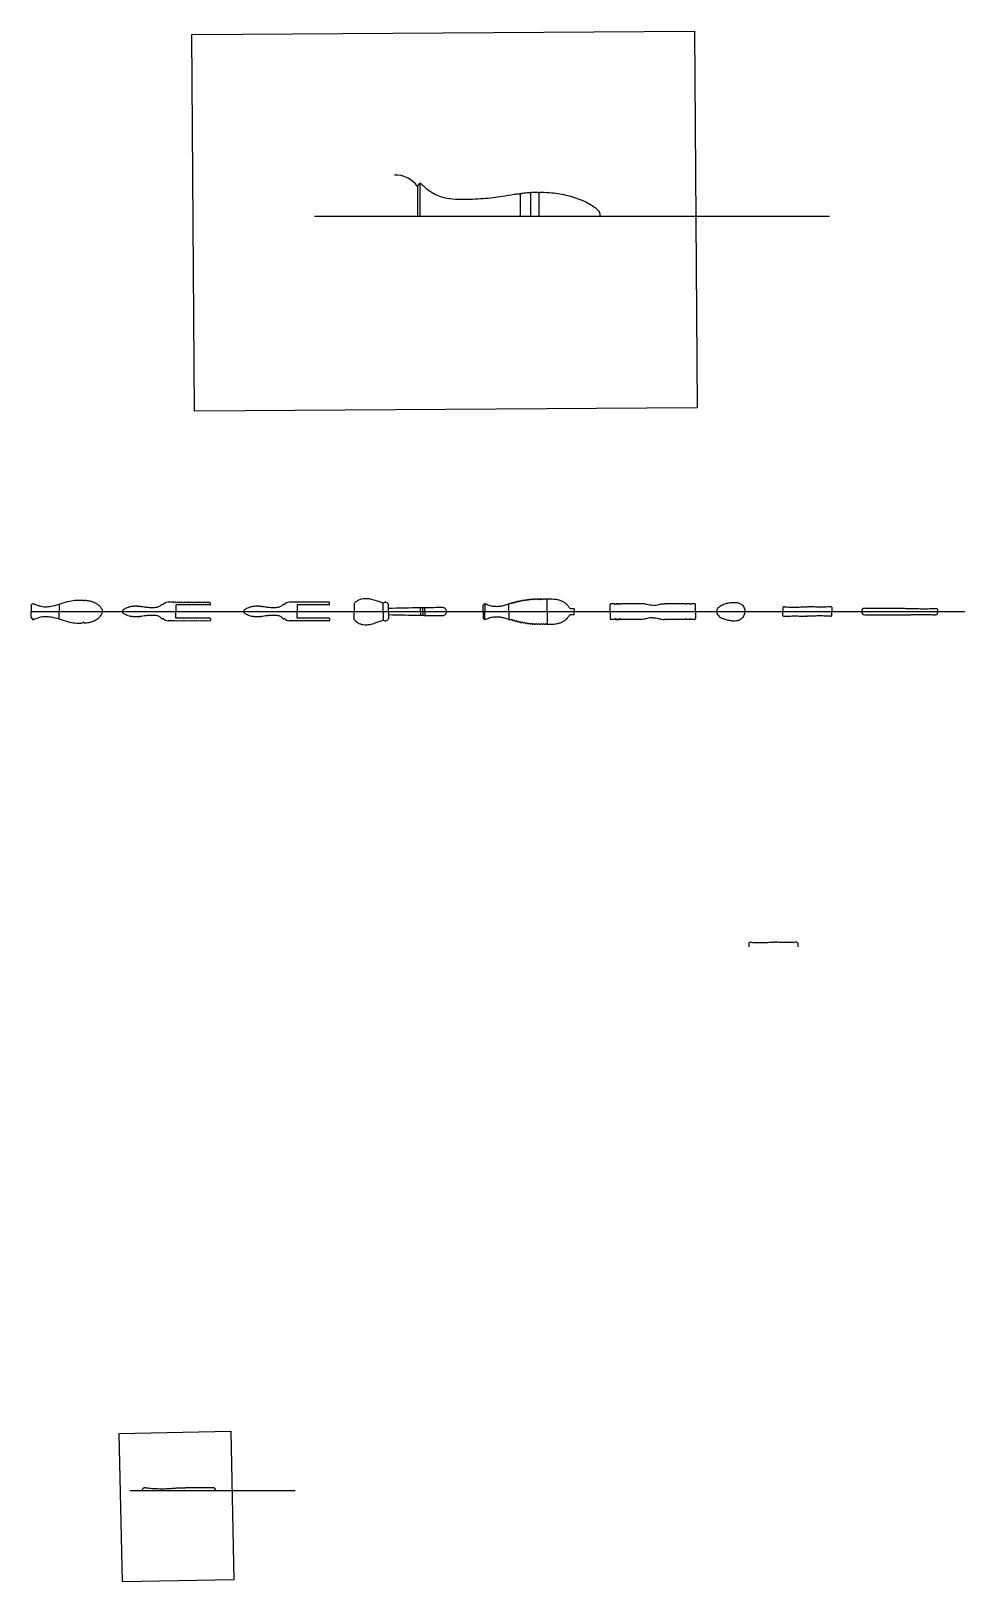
# Model space of a CAD drawing. Header units: millimetres. Extents: x 3940 to 31715, y 1502 to 5662.
# Drawn here: x 6213 to 8209, y 1502 to 4847 of the extents above; entities that cross this region are included whole.
import ezdxf

# ---------------------------------------------------------------- set-up
doc = ezdxf.new("R2010")
doc.units = ezdxf.units.MM
picture_1 = doc.add_image_def('image2.jpg', size_in_pixel=(3072, 4096))
picture_2 = doc.add_image_def('image11.jpg', size_in_pixel=(3072, 4096))

msp = doc.modelspace()

# ---------------------------------------------------------------- linework, layer by layer
for p, q in [((7045.731, 4512.077), (7049.613, 4517.835)), ((7051.016, 4518.881), (7051.016, 4447.791)), ((7045.731, 4512.077), (7045.731, 4447.791)), ((7266.735, 4493.87), (7264.342, 4496.819)), ((7266.735, 4493.87), (7269.667, 4497.484)), ((7266.735, 4493.87), (7266.735, 4447.791)), ((7289.233, 4496.612), (7287.135, 4499.198)), ((7289.233, 4496.612), (7291.57, 4499.493)), ((7289.233, 4496.612), (7289.233, 4447.791)), ((7307.121, 4497.38), (7305.062, 4499.918)), ((7307.121, 4497.38), (7309.171, 4499.907)), ((7307.121, 4497.38), (7307.121, 4447.791)), ((6823.442, 4447.791), (7933.824, 4447.791)), ((6325.941, 3617.949), (6323.725, 3619.654)), ((6325.941, 3617.949), (6327.913, 3619.518)), ((6520.414, 3615.033), (6508.113, 3615.033)), ((6520.414, 3615.033), (6521.414, 3614.033)), ((6599.414, 3610.548), (6599.414, 3613.47)), ((6855.487, 3615.033), (6769.686, 3615.033)), ((6855.987, 3610.048), (6855.987, 3614.533)), ((6971.826, 3595.048), (6971.826, 3613.344)), ((7248.723, 3611.828), (7250.559, 3614.277)), ((7254.343, 3613.451), (7252.261, 3614.809)), ((7254.343, 3613.451), (7255.927, 3615.88)), ((7259.775, 3614.949), (7257.761, 3616.366)), ((7259.775, 3614.949), (7261.703, 3617.306)), ((7265.52, 3616.135), (7263.574, 3617.712)), ((7265.52, 3616.135), (7267.069, 3618.419)), ((7270.828, 3617.321), (7269.007, 3618.79)), ((7270.828, 3617.321), (7272.529, 3619.428)), ((7276.198, 3618.195), (7274.539, 3619.767)), ((7276.198, 3618.195), (7278.228, 3620.336)), ((7281.568, 3619.068), (7279.838, 3620.561)), ((7281.568, 3619.068), (7283.063, 3620.975)), ((7286.495, 3619.818), (7285.02, 3621.209)), ((7286.495, 3619.818), (7288.143, 3621.565)), ((7291.341, 3620.325), (7289.908, 3621.759)), ((7291.341, 3620.325), (7293.07, 3622.054)), ((7296.346, 3620.518), (7294.873, 3622.168)), ((7296.346, 3620.518), (7298.321, 3622.282)), ((7299.548, 3622.297), (7300.085, 3622.297)), ((7301.433, 3620.792), (7300.081, 3622.301)), ((7301.433, 3620.792), (7303.117, 3622.301)), ((7303.113, 3622.297), (7304.994, 3622.297)), ((7306.747, 3620.519), (7304.994, 3622.297)), ((7306.747, 3620.519), (7308.551, 3622.297)), ((7308.551, 3622.297), (7310.568, 3622.297)), ((7312.139, 3620.636), (7310.568, 3622.297)), ((7312.139, 3620.636), (7313.895, 3622.297)), ((7313.895, 3622.297), (7315.782, 3622.297)), ((7317.296, 3620.753), (7315.782, 3622.297)), ((7317.296, 3620.753), (7318.87, 3622.297)), ((7318.87, 3622.297), (7320.897, 3622.297)), ((7322.109, 3620.792), (7320.897, 3622.297)), ((7322.109, 3620.792), (7323.977, 3622.297)), ((7323.977, 3622.297), (7330.048, 3622.297)), ((7325.332, 3595.048), (7325.332, 3622.297)), ((6212.508, 3608.073), (6216.226, 3612.731)), ((6212.508, 3608.073), (6212.508, 3595.048)), ((6212.508, 3582.023), (6212.508, 3595.048)), ((6212.508, 3582.023), (6216.226, 3577.365)), ((6273.508, 3610.985), (6273.508, 3595.048)), ((6273.508, 3579.112), (6273.508, 3595.048)), ((6365.575, 3599.38), (6365.575, 3595.048)), ((6365.575, 3590.716), (6365.575, 3595.048)), ((6438.616, 3606.031), (6438.162, 3606.591)), ((6438.616, 3584.066), (6438.162, 3583.506)), ((6438.616, 3606.031), (6439.072, 3606.593)), ((6438.616, 3584.066), (6439.072, 3583.503)), ((6442.577, 3605.861), (6442.06, 3606.499)), ((6442.577, 3584.236), (6442.06, 3583.598)), ((6442.577, 3605.861), (6443.042, 3606.433)), ((6442.577, 3584.236), (6443.042, 3583.663)), ((6447.56, 3605.253), (6446.911, 3606.054)), ((6447.56, 3584.843), (6446.911, 3584.043)), ((6447.56, 3605.253), (6448.09, 3605.907)), ((6447.56, 3584.843), (6448.09, 3584.19)), ((6496.507, 3609.286), (6495.647, 3610.561)), ((6496.507, 3580.811), (6495.647, 3579.535)), ((6598.414, 3609.548), (6524.414, 3609.548)), ((6524.414, 3609.548), (6524.414, 3595.048)), ((6524.414, 3580.548), (6524.414, 3595.048)), ((6598.414, 3580.548), (6524.414, 3580.548)), ((6700.189, 3606.031), (6699.735, 3606.591)), ((6700.189, 3584.066), (6699.735, 3583.506)), ((6700.189, 3606.031), (6700.645, 3606.593)), ((6700.189, 3584.066), (6700.645, 3583.503)), ((6704.151, 3605.861), (6703.633, 3606.499)), ((6704.151, 3584.236), (6703.633, 3583.598)), ((6704.151, 3605.861), (6704.615, 3606.433)), ((6704.151, 3584.236), (6704.615, 3583.663)), ((6709.133, 3605.253), (6708.484, 3606.054)), ((6709.133, 3584.843), (6708.484, 3584.043)), ((6709.133, 3605.253), (6709.663, 3605.907)), ((6709.133, 3584.843), (6709.663, 3584.19)), ((6758.08, 3609.286), (6757.22, 3610.561)), ((6758.08, 3580.811), (6757.22, 3579.535)), ((6855.487, 3609.548), (6785.987, 3609.548)), ((6785.987, 3609.548), (6785.987, 3595.048)), ((6785.987, 3580.548), (6785.987, 3595.048)), ((6855.487, 3580.548), (6785.987, 3580.548)), ((6855.987, 3580.048), (6855.987, 3575.564)), ((6909.326, 3611.962), (6909.326, 3595.048)), ((6909.326, 3578.135), (6909.326, 3595.048)), ((6971.826, 3595.048), (6971.826, 3576.752)), ((6982.826, 3595.048), (6982.826, 3611.017)), ((6982.826, 3595.048), (6982.826, 3601.548)), ((6982.826, 3595.048), (6982.826, 3579.08)), ((6982.826, 3595.048), (6982.826, 3588.548)), ((7052.326, 3602.556), (7052.022, 3603.081)), ((7052.326, 3587.541), (7052.022, 3587.016)), ((7052.326, 3602.556), (7052.635, 3603.09)), ((7052.326, 3595.048), (7052.326, 3602.556)), ((7052.326, 3595.048), (7052.326, 3587.541)), ((7052.326, 3587.541), (7052.635, 3587.007)), ((7056.826, 3602.62), (7056.522, 3603.145)), ((7056.826, 3587.476), (7056.522, 3586.951)), ((7056.826, 3602.62), (7057.135, 3603.154)), ((7056.826, 3595.048), (7056.826, 3602.62)), ((7056.826, 3595.048), (7056.826, 3587.476)), ((7056.826, 3587.476), (7057.135, 3586.943)), ((7061.326, 3602.68), (7061.021, 3603.206)), ((7061.326, 3587.416), (7061.021, 3586.891)), ((7061.326, 3602.68), (7061.635, 3603.214)), ((7061.326, 3595.048), (7061.326, 3602.68)), ((7061.326, 3595.048), (7061.326, 3587.416)), ((7061.326, 3587.416), (7061.635, 3586.883)), ((7187.332, 3609.048), (7191.066, 3612.45)), ((7187.332, 3595.048), (7187.332, 3609.048)), ((7187.332, 3595.048), (7187.332, 3581.048)), ((7187.332, 3581.048), (7191.066, 3577.646)), ((7191.066, 3612.45), (7191.066, 3595.048)), ((7191.066, 3577.646), (7191.066, 3595.048)), ((7242.332, 3595.048), (7242.332, 3611.591)), ((7242.332, 3595.048), (7242.332, 3578.506)), ((7248.723, 3611.828), (7246.818, 3613.067)), ((7325.332, 3595.048), (7325.332, 3567.799)), ((7383.332, 3601.314), (7383.332, 3595.048)), ((7383.332, 3588.782), (7383.332, 3595.048)), ((7460.914, 3595.048), (7460.914, 3610.048)), ((7460.914, 3595.048), (7460.914, 3580.048)), ((7470.7, 3612.048), (7462.914, 3612.048)), ((7471.914, 3610.048), (7470.7, 3612.048)), ((7471.914, 3580.048), (7470.7, 3578.048)), ((7471.914, 3610.048), (7473.129, 3612.048)), ((7471.914, 3580.048), (7473.129, 3578.048)), ((7480.7, 3612.048), (7473.129, 3612.048)), ((7473.129, 3612.048), (7480.7, 3612.048)), ((7481.914, 3610.048), (7480.7, 3612.048)), ((7481.914, 3580.048), (7480.7, 3578.048)), ((7481.914, 3610.048), (7483.129, 3612.048)), ((7481.914, 3580.048), (7483.129, 3578.048)), ((7527.863, 3612.048), (7483.129, 3612.048)), ((7622.7, 3612.048), (7577.966, 3612.048)), ((7623.914, 3610.048), (7622.7, 3612.048)), ((7623.914, 3580.048), (7622.7, 3578.048)), ((7623.914, 3610.048), (7625.129, 3612.048)), ((7623.914, 3580.048), (7625.129, 3578.048)), ((7632.7, 3612.048), (7625.129, 3612.048)), ((7633.914, 3610.048), (7632.7, 3612.048)), ((7633.914, 3580.048), (7632.7, 3578.048)), ((7633.914, 3610.048), (7635.129, 3612.048)), ((7633.914, 3580.048), (7635.129, 3578.048)), ((7642.914, 3612.048), (7635.129, 3612.048)), ((7644.914, 3595.048), (7644.914, 3610.048)), ((7644.914, 3595.048), (7644.914, 3580.048)), ((7833.139, 3604.211), (7833.139, 3595.048)), ((7833.139, 3585.885), (7833.139, 3595.048)), ((7880.699, 3604.39), (7880.034, 3605.283)), ((7880.699, 3585.706), (7880.034, 3584.814)), ((7880.699, 3604.39), (7881.391, 3605.299)), ((7880.699, 3585.706), (7881.391, 3584.798)), ((7881.391, 3605.299), (7885.442, 3605.299)), ((7881.391, 3584.798), (7885.442, 3584.798)), ((7886.119, 3604.39), (7885.442, 3605.299)), ((7886.119, 3585.706), (7885.442, 3584.798)), ((7886.119, 3604.39), (7886.811, 3605.299)), ((7886.119, 3585.706), (7886.811, 3584.798)), ((7890.861, 3605.299), (7886.811, 3605.299)), ((7890.861, 3584.798), (7886.811, 3584.798)), ((7891.539, 3604.39), (7890.861, 3605.299)), ((7891.539, 3585.706), (7890.861, 3584.798)), ((7891.539, 3604.39), (7892.218, 3605.283)), ((7891.539, 3585.706), (7892.218, 3584.814)), ((7939.099, 3604.211), (7939.099, 3595.048)), ((7939.099, 3585.885), (7939.099, 3595.048)), ((8010.297, 3602.298), (8088.894, 3602.298)), ((8010.297, 3587.798), (8088.894, 3587.798)), ((8095.909, 3601.217), (8095.303, 3602.045)), ((8095.909, 3588.88), (8095.303, 3588.052)), ((8095.909, 3601.217), (8096.497, 3602.022)), ((8095.909, 3588.88), (8096.497, 3588.074)), ((8167.051, 3599.216), (8167.051, 3595.048)), ((8167.051, 3590.88), (8167.051, 3595.048)), ((6325.941, 3572.148), (6323.725, 3570.442)), ((6325.941, 3572.148), (6327.913, 3570.578)), ((6520.414, 3575.064), (6508.113, 3575.064)), ((6520.414, 3575.064), (6521.414, 3576.064)), ((6599.414, 3579.548), (6599.414, 3576.627)), ((6855.487, 3575.064), (6769.686, 3575.064)), ((7248.723, 3578.268), (7246.818, 3577.03)), ((7248.723, 3578.268), (7250.559, 3575.82)), ((7254.343, 3576.646), (7252.261, 3575.288)), ((7254.343, 3576.646), (7255.927, 3574.217)), ((7259.775, 3575.148), (7257.761, 3573.731)), ((7259.775, 3575.148), (7261.703, 3572.791)), ((7265.52, 3573.962), (7263.574, 3572.385)), ((7265.52, 3573.962), (7267.069, 3571.677)), ((7270.828, 3572.776), (7269.007, 3571.306)), ((7270.828, 3572.776), (7272.529, 3570.669)), ((7276.198, 3571.902), (7274.539, 3570.329)), ((7276.198, 3571.902), (7278.228, 3569.76)), ((7281.568, 3571.028), (7279.838, 3569.536)), ((7281.568, 3571.028), (7283.063, 3569.121)), ((7286.495, 3570.279), (7285.02, 3568.888)), ((7286.495, 3570.279), (7288.143, 3568.532)), ((7291.341, 3569.771), (7289.908, 3568.338)), ((7291.341, 3569.771), (7293.07, 3568.042)), ((7296.346, 3569.578), (7294.873, 3567.928)), ((7296.346, 3569.578), (7298.321, 3567.815)), ((7299.548, 3567.799), (7300.085, 3567.799)), ((7301.433, 3569.304), (7300.081, 3567.796)), ((7301.433, 3569.304), (7303.117, 3567.796)), ((7303.113, 3567.799), (7304.994, 3567.799)), ((7306.747, 3569.578), (7304.994, 3567.799)), ((7306.747, 3569.578), (7308.551, 3567.799)), ((7308.551, 3567.799), (7310.568, 3567.799)), ((7312.139, 3569.461), (7310.568, 3567.799)), ((7312.139, 3569.461), (7313.895, 3567.799)), ((7313.895, 3567.799), (7315.782, 3567.799)), ((7317.296, 3569.343), (7315.782, 3567.799)), ((7317.296, 3569.343), (7318.87, 3567.799)), ((7318.87, 3567.799), (7320.897, 3567.799)), ((7322.109, 3569.304), (7320.897, 3567.799)), ((7322.109, 3569.304), (7323.977, 3567.799)), ((7323.977, 3567.799), (7330.048, 3567.799)), ((7470.7, 3578.048), (7462.914, 3578.048)), ((7480.7, 3578.048), (7473.129, 3578.048)), ((7473.129, 3578.048), (7480.7, 3578.048)), ((7527.863, 3578.048), (7483.129, 3578.048)), ((7622.7, 3578.048), (7577.966, 3578.048)), ((7632.7, 3578.048), (7625.129, 3578.048)), ((7642.914, 3578.048), (7635.129, 3578.048)), ((7759.938, 2880.651), (7759.938, 2871.488)), ((7807.498, 2880.83), (7806.832, 2881.723)), ((7807.498, 2880.83), (7808.189, 2881.739)), ((7808.189, 2881.739), (7812.24, 2881.739)), ((7812.918, 2880.83), (7812.24, 2881.739)), ((7812.918, 2880.83), (7813.609, 2881.739)), ((7817.66, 2881.739), (7813.609, 2881.739)), ((7818.337, 2880.83), (7817.66, 2881.739)), ((7818.337, 2880.83), (7819.016, 2881.723)), ((7865.897, 2880.651), (7865.897, 2871.488)), ((6425.219, 1698.99), (6781.716, 1698.99)), ((6604.611, 1705.071), (6545.432, 1705.071))]:
    msp.add_line(p, q)
at = {"color": 1}
msp.add_line((6212.508, 3595.048), (10301.591, 3595.048), dxfattribs=at)
for centre, radius, start, end in [((6997.803, 4477.874), 58.881, 35.512927, 91.976754), ((7051.545, 4516.666), 2.258, 33.711987, 148.831813), ((6507.989, 3600.691), 14.343, 89.503327, 143.182641), ((6523.847, 3611.572), 3.46, 45.316284, 134.683716), ((6528.714, 3611.572), 3.46, 45.316284, 134.683716), ((6533.581, 3611.572), 3.46, 45.316284, 134.683716), ((6538.447, 3611.572), 3.46, 45.316284, 134.683716), ((6543.314, 3611.572), 3.46, 45.316284, 134.683716), ((6548.181, 3611.572), 3.46, 45.316284, 134.683716), ((6553.047, 3611.572), 3.46, 45.316284, 134.683716), ((6557.914, 3611.572), 3.46, 45.316284, 134.683716), ((6562.781, 3611.572), 3.46, 45.316284, 134.683716), ((6567.647, 3611.572), 3.46, 45.316284, 134.683716), ((6572.514, 3611.572), 3.46, 45.316284, 134.683716), ((6577.381, 3611.572), 3.46, 45.316284, 134.683716), ((6582.247, 3611.572), 3.46, 45.316284, 134.683716), ((6587.114, 3611.572), 3.46, 45.316284, 134.683716), ((6591.981, 3611.572), 3.46, 45.316284, 134.683716), ((6596.847, 3611.572), 3.46, 50.450039, 134.683716), ((6598.414, 3613.47), 1, 360, 50.450039), ((6769.562, 3600.691), 14.343, 89.503327, 143.182641), ((6855.487, 3614.533), 0.5, 0, 90), ((6976.492, 3607.871), 7.192, 30.532556, 130.44836), ((6495.219, 3610.302), 0.5, 31.168187, 146.288013), ((6507.989, 3589.406), 14.343, 216.817359, 270.496673), ((6598.414, 3610.548), 1, 270, 0), ((6598.414, 3579.548), 1, 0, 90), ((6756.792, 3610.302), 0.5, 31.168187, 146.288013), ((6769.562, 3589.406), 14.343, 216.817359, 270.496673), ((6855.487, 3610.048), 0.5, 270, 0), ((6855.487, 3580.048), 0.5, 0, 90), ((6910.326, 3611.962), 1, 140.756705, 180), ((6981.826, 3611.017), 1, 0, 30.532556), ((7122.169, -1126.753), 4730.354, 90.849676, 91.688015), ((7122.169, 8316.849), 4730.354, 268.311985, 269.150324), ((7122.169, -1126.753), 4730.354, 90.795167, 90.842244), ((7122.169, 8316.849), 4730.354, 269.157756, 269.204833), ((7122.169, -1126.753), 4730.354, 90.740658, 90.787735), ((7122.169, 8316.849), 4730.354, 269.212265, 269.259342), ((7122.169, -1126.753), 4730.354, 90.271599, 90.733226), ((7122.169, 8316.849), 4730.354, 269.266774, 269.728401), ((7099.826, 3595.048), 8.5, 0, 90.542223), ((7099.826, 3595.048), 8.5, 269.457777, 0), ((7462.914, 3610.048), 2, 90, 180), ((7462.914, 3580.048), 2, 180, 270), ((7642.914, 3610.048), 2, 0, 90), ((7642.914, 3580.048), 2, 270, 0), ((7836.388, 3599.916), 5.386, 88.450889, 127.10533), ((7836.388, 3590.181), 5.386, 232.89467, 271.549111), ((7935.85, 3599.916), 5.386, 52.89467, 91.549111), ((7935.85, 3590.181), 5.386, 268.450889, 307.10533), ((8010.297, 3595.048), 7.25, 90, 180), ((8010.297, 3595.048), 7.25, 180, 270), ((6495.219, 3579.794), 0.5, 213.711987, 328.831813), ((6523.847, 3578.524), 3.46, 225.316284, 314.683716), ((6528.714, 3578.524), 3.46, 225.316284, 314.683716), ((6533.581, 3578.524), 3.46, 225.316284, 314.683716), ((6538.447, 3578.524), 3.46, 225.316284, 314.683716), ((6543.314, 3578.524), 3.46, 225.316284, 314.683716), ((6548.181, 3578.524), 3.46, 225.316284, 314.683716), ((6553.047, 3578.524), 3.46, 225.316284, 314.683716), ((6557.914, 3578.524), 3.46, 225.316284, 314.683716), ((6562.781, 3578.524), 3.46, 225.316284, 314.683716), ((6567.647, 3578.524), 3.46, 225.316284, 314.683716), ((6572.514, 3578.524), 3.46, 225.316284, 314.683716), ((6577.381, 3578.524), 3.46, 225.316284, 314.683716), ((6582.247, 3578.524), 3.46, 225.316284, 314.683716), ((6587.114, 3578.524), 3.46, 225.316284, 314.683716), ((6591.981, 3578.524), 3.46, 225.316284, 314.683716), ((6596.847, 3578.524), 3.46, 225.316284, 309.549961), ((6598.414, 3576.627), 1, 309.549961, 0), ((6756.792, 3579.794), 0.5, 213.711987, 328.831813), ((6855.487, 3575.564), 0.5, 270, 0), ((6910.326, 3578.135), 1, 180, 219.243295), ((6976.492, 3582.226), 7.192, 229.55164, 329.467444), ((6981.826, 3579.08), 1, 329.467444, 0), ((7763.187, 2876.356), 5.386, 88.450889, 127.10533), ((7862.648, 2876.356), 5.386, 52.89467, 91.549111), ((6604.611, 1698.99), 6.08, 0, 90)]:
    msp.add_arc(centre, radius, start, end)
msp.add_ellipse((6458.372, 1698.99), major_axis=(-6.683, 0), ratio=0.92924148, start_param=4.6004225, end_param=6.28318531)
for points, knots in [([(7053.423, 4517.919), (7055.576, 4515.924), (7060.684, 4511.19), (7069.246, 4503.243), (7081.466, 4496.429), (7096.229, 4489.349), (7116.673, 4485.032), (7147.628, 4484.497), (7185.801, 4485.261), (7223.533, 4489.831), (7248.947, 4494.658), (7260.995, 4496.381), (7264.342, 4496.819)], [0, 0, 0, 0, 8.81306553, 20.90820426, 34.88087652, 50.55992545, 69.89563102, 96.93206564, 143.29336605, 184.37192914, 210.75645615, 220.88317242, 220.88317242, 220.88317242, 220.88317242]), ([(7269.667, 4497.484), (7271.683, 4497.723), (7277.498, 4498.373), (7283.326, 4498.915), (7287.135, 4499.198)], [226.24835253, 226.24835253, 226.24835253, 226.24835253, 232.33871389, 243.79607272, 243.79607272, 243.79607272, 243.79607272]), ([(7291.57, 4499.493), (7293.42, 4499.602), (7297.915, 4499.819), (7302.415, 4499.906), (7305.062, 4499.918)], [248.24073011, 248.24073011, 248.24073011, 248.24073011, 253.80094129, 261.74043124, 261.74043124, 261.74043124, 261.74043124]), ([(7309.171, 4499.907), (7310.668, 4499.892), (7319.3, 4499.738), (7339.602, 4498.554), (7366.531, 4493.799), (7392.562, 4485.713), (7411.127, 4477.713), (7423.583, 4469.932), (7431.359, 4464.362), (7435.901, 4459.571), (7438.37, 4455.064), (7438.947, 4451.076), (7438.965, 4448.719), (7438.973, 4447.791)], [265.84914574, 265.84914574, 265.84914574, 265.84914574, 270.33952418, 291.74012758, 326.81299178, 352.02362789, 373.42165442, 387.20914188, 396.03309082, 402.03348531, 406.88010162, 411.17044381, 413.95734384, 413.95734384, 413.95734384, 413.95734384]), ([(6216.226, 3612.731), (6219.363, 3611.45), (6225.062, 3609.122), (6235.176, 3605.835), (6246.51, 3604.95), (6261.231, 3607.605), (6277.426, 3611.854), (6294.394, 3618.065), (6309.983, 3620.022), (6319.401, 3619.766), (6323.6, 3619.658), (6323.725, 3619.654)], [0, 0, 0, 0, 38.74485238, 70.39594568, 121.31613655, 166.56800986, 240.85211822, 312.72462998, 372.4537454, 419.02195108, 420.44912266, 420.44912266, 420.44912266, 420.44912266]), ([(6327.913, 3619.518), (6329.416, 3619.451), (6334.184, 3619.146), (6341.994, 3617.678), (6350.303, 3614.45), (6357.24, 3610.005), (6362.302, 3605.007), (6364.6, 3601.056), (6365.575, 3599.38)], [436.40974869, 436.40974869, 436.40974869, 436.40974869, 453.60376366, 491.04989346, 526.75454121, 554.79936253, 584.83100951, 606.93513146, 606.93513146, 606.93513146, 606.93513146]), ([(6909.551, 3612.594), (6910.097, 3613.262), (6911.993, 3615.551), (6916.311, 3619.088), (6922.387, 3621.939), (6928.995, 3623.369), (6935.853, 3623.747), (6944.492, 3622.737), (6956.664, 3619.103), (6966.016, 3615.551), (6971.826, 3613.344)], [0.35651561, 0.35651561, 0.35651561, 0.35651561, 2.94090806, 9.26937607, 16.90958448, 22.84321567, 29.45342448, 37.43175585, 48.79952762, 67.44958704, 67.44958704, 67.44958704, 67.44958704]), ([(7255.927, 3615.88), (7255.934, 3615.882), (7256.544, 3616.049), (7257.156, 3616.211), (7257.761, 3616.366)], [67.19975531, 67.19975531, 67.19975531, 67.19975531, 67.22305649, 69.09765083, 69.09765083, 69.09765083, 69.09765083]), ([(7267.069, 3618.419), (7267.178, 3618.44), (7267.823, 3618.566), (7268.469, 3618.689), (7269.007, 3618.79)], [78.62785168, 78.62785168, 78.62785168, 78.62785168, 78.95951564, 80.59995633, 80.59995633, 80.59995633, 80.59995633]), ([(7288.143, 3621.565), (7288.154, 3621.566), (7288.743, 3621.632), (7289.331, 3621.697), (7289.908, 3621.759)], [99.94052357, 99.94052357, 99.94052357, 99.94052357, 99.97577266, 101.71557031, 101.71557031, 101.71557031, 101.71557031]), ([(7293.07, 3622.054), (7293.149, 3622.06), (7293.75, 3622.105), (7294.351, 3622.141), (7294.873, 3622.168)], [104.89151997, 104.89151997, 104.89151997, 104.89151997, 105.13196737, 106.69983916, 106.69983916, 106.69983916, 106.69983916]), ([(7330.048, 3622.297), (7331.964, 3622.267), (7336.228, 3622.199), (7343.062, 3621.926), (7350.506, 3620.387), (7357.353, 3617.966), (7363.213, 3614.384), (7367.96, 3610.322), (7371.237, 3606.207), (7372.905, 3603.136), (7374.605, 3601.805), (7378.078, 3601.411), (7381.05, 3601.356), (7383.332, 3601.314)], [0, 0, 0, 0, 5.74995322, 12.79907689, 20.4733093, 28.47089258, 34.44853188, 40.98216979, 47.10445213, 50.1668451, 51.32987488, 53.41907987, 60.33306049, 60.33306049, 60.33306049, 60.33306049]), ([(7691.204, 3595.048), (7691.225, 3595.765), (7691.29, 3597.899), (7692.73, 3601.69), (7696.706, 3606.757), (7703.969, 3610.215), (7712.697, 3613.249), (7721.448, 3614.71), (7729.103, 3614.91), (7735.983, 3614.392), (7742.099, 3612.372), (7746.775, 3608.465), (7749.306, 3604.412), (7750.875, 3600.81), (7751.411, 3597.637), (7751.441, 3595.76), (7751.453, 3595.048)], [0, 0, 0, 0, 2.14478055, 6.38255896, 11.89078919, 21.06949257, 29.88940379, 39.70256517, 47.49699092, 52.82645969, 60.36194837, 66.39092487, 70.67754567, 74.6093406, 78.10419481, 80.24021245, 80.24021245, 80.24021245, 80.24021245]), ([(6216.226, 3577.365), (6219.363, 3578.647), (6225.062, 3580.975), (6235.176, 3584.261), (6246.51, 3585.146), (6261.231, 3582.491), (6277.426, 3578.242), (6294.394, 3572.032), (6309.983, 3570.074), (6319.401, 3570.331), (6323.6, 3570.439), (6323.725, 3570.442)], [0, 0, 0, 0, 38.74485238, 70.39594568, 121.31613655, 166.56800986, 240.85211822, 312.72462998, 372.4537454, 419.02195108, 420.44912266, 420.44912266, 420.44912266, 420.44912266]), ([(6327.913, 3570.578), (6329.416, 3570.646), (6334.184, 3570.95), (6341.994, 3572.418), (6350.303, 3575.647), (6357.24, 3580.091), (6362.302, 3585.089), (6364.6, 3589.041), (6365.575, 3590.716)], [436.40974869, 436.40974869, 436.40974869, 436.40974869, 453.60376366, 491.04989346, 526.75454121, 554.79936253, 584.83100951, 606.93513146, 606.93513146, 606.93513146, 606.93513146]), ([(6438.162, 3606.591), (6437.83, 3606.587), (6435.918, 3606.553), (6431.422, 3606.291), (6425.458, 3605.238), (6419.693, 3603.447), (6415.581, 3601.675), (6412.822, 3599.952), (6411.1, 3598.718), (6410.094, 3597.657), (6409.548, 3596.659), (6409.42, 3595.776), (6409.416, 3595.254), (6409.414, 3595.048)], [265.84914574, 265.84914574, 265.84914574, 265.84914574, 270.33952418, 291.74012758, 326.81299178, 352.02362789, 373.42165442, 387.20914188, 396.03309082, 402.03348531, 406.88010162, 411.17044381, 413.95734384, 413.95734384, 413.95734384, 413.95734384]), ([(6438.162, 3583.506), (6437.83, 3583.509), (6435.918, 3583.543), (6431.422, 3583.806), (6425.458, 3584.859), (6419.693, 3586.65), (6415.581, 3588.421), (6412.822, 3590.145), (6411.1, 3591.378), (6410.094, 3592.439), (6409.548, 3593.438), (6409.42, 3594.321), (6409.416, 3594.843), (6409.414, 3595.048)], [265.84914574, 265.84914574, 265.84914574, 265.84914574, 270.33952418, 291.74012758, 326.81299178, 352.02362789, 373.42165442, 387.20914188, 396.03309082, 402.03348531, 406.88010162, 411.17044381, 413.95734384, 413.95734384, 413.95734384, 413.95734384]), ([(6442.06, 3606.499), (6441.65, 3606.523), (6440.655, 3606.571), (6439.658, 3606.59), (6439.072, 3606.593)], [248.24073011, 248.24073011, 248.24073011, 248.24073011, 253.80094129, 261.74043124, 261.74043124, 261.74043124, 261.74043124]), ([(6442.06, 3583.598), (6441.65, 3583.574), (6440.655, 3583.526), (6439.658, 3583.506), (6439.072, 3583.503)], [248.24073011, 248.24073011, 248.24073011, 248.24073011, 253.80094129, 261.74043124, 261.74043124, 261.74043124, 261.74043124]), ([(6446.911, 3606.054), (6446.464, 3606.107), (6445.176, 3606.251), (6443.886, 3606.371), (6443.042, 3606.433)], [226.24835253, 226.24835253, 226.24835253, 226.24835253, 232.33871389, 243.79607272, 243.79607272, 243.79607272, 243.79607272]), ([(6446.911, 3584.043), (6446.464, 3583.99), (6445.176, 3583.846), (6443.886, 3583.726), (6443.042, 3583.663)], [226.24835253, 226.24835253, 226.24835253, 226.24835253, 232.33871389, 243.79607272, 243.79607272, 243.79607272, 243.79607272]), ([(6494.803, 3610.58), (6494.326, 3610.138), (6493.195, 3609.089), (6491.299, 3607.329), (6488.592, 3605.82), (6485.323, 3604.252), (6480.795, 3603.296), (6473.939, 3603.178), (6465.485, 3603.347), (6457.128, 3604.359), (6451.5, 3605.428), (6448.831, 3605.81), (6448.09, 3605.907)], [0, 0, 0, 0, 8.81306553, 20.90820426, 34.88087652, 50.55992545, 69.89563102, 96.93206564, 143.29336605, 184.37192914, 210.75645615, 220.88317242, 220.88317242, 220.88317242, 220.88317242]), ([(6494.803, 3579.517), (6494.326, 3579.959), (6493.195, 3581.007), (6491.299, 3582.767), (6488.592, 3584.276), (6485.323, 3585.844), (6480.795, 3586.8), (6473.939, 3586.919), (6465.485, 3586.75), (6457.128, 3585.738), (6451.5, 3584.669), (6448.831, 3584.287), (6448.09, 3584.19)], [0, 0, 0, 0, 8.81306553, 20.90820426, 34.88087652, 50.55992545, 69.89563102, 96.93206564, 143.29336605, 184.37192914, 210.75645615, 220.88317242, 220.88317242, 220.88317242, 220.88317242]), ([(6699.735, 3606.591), (6699.403, 3606.587), (6697.492, 3606.553), (6692.995, 3606.291), (6687.031, 3605.238), (6681.266, 3603.447), (6677.154, 3601.675), (6674.396, 3599.952), (6672.674, 3598.718), (6671.668, 3597.657), (6671.121, 3596.659), (6670.993, 3595.776), (6670.989, 3595.254), (6670.987, 3595.048)], [265.84914574, 265.84914574, 265.84914574, 265.84914574, 270.33952418, 291.74012758, 326.81299178, 352.02362789, 373.42165442, 387.20914188, 396.03309082, 402.03348531, 406.88010162, 411.17044381, 413.95734384, 413.95734384, 413.95734384, 413.95734384]), ([(6699.735, 3583.506), (6699.403, 3583.509), (6697.492, 3583.543), (6692.995, 3583.806), (6687.031, 3584.859), (6681.266, 3586.65), (6677.154, 3588.421), (6674.396, 3590.145), (6672.674, 3591.378), (6671.668, 3592.439), (6671.121, 3593.438), (6670.993, 3594.321), (6670.989, 3594.843), (6670.987, 3595.048)], [265.84914574, 265.84914574, 265.84914574, 265.84914574, 270.33952418, 291.74012758, 326.81299178, 352.02362789, 373.42165442, 387.20914188, 396.03309082, 402.03348531, 406.88010162, 411.17044381, 413.95734384, 413.95734384, 413.95734384, 413.95734384]), ([(6703.633, 3606.499), (6703.223, 3606.523), (6702.228, 3606.571), (6701.231, 3606.59), (6700.645, 3606.593)], [248.24073011, 248.24073011, 248.24073011, 248.24073011, 253.80094129, 261.74043124, 261.74043124, 261.74043124, 261.74043124]), ([(6703.633, 3583.598), (6703.223, 3583.574), (6702.228, 3583.526), (6701.231, 3583.506), (6700.645, 3583.503)], [248.24073011, 248.24073011, 248.24073011, 248.24073011, 253.80094129, 261.74043124, 261.74043124, 261.74043124, 261.74043124]), ([(6708.484, 3606.054), (6708.037, 3606.107), (6706.75, 3606.251), (6705.459, 3606.371), (6704.615, 3606.433)], [226.24835253, 226.24835253, 226.24835253, 226.24835253, 232.33871389, 243.79607272, 243.79607272, 243.79607272, 243.79607272]), ([(6708.484, 3584.043), (6708.037, 3583.99), (6706.75, 3583.846), (6705.459, 3583.726), (6704.615, 3583.663)], [226.24835253, 226.24835253, 226.24835253, 226.24835253, 232.33871389, 243.79607272, 243.79607272, 243.79607272, 243.79607272]), ([(6756.376, 3610.58), (6755.899, 3610.138), (6754.768, 3609.089), (6752.872, 3607.329), (6750.166, 3605.82), (6746.896, 3604.252), (6742.368, 3603.296), (6735.512, 3603.178), (6727.058, 3603.347), (6718.701, 3604.359), (6713.073, 3605.428), (6710.405, 3605.81), (6709.663, 3605.907)], [0, 0, 0, 0, 8.81306553, 20.90820426, 34.88087652, 50.55992545, 69.89563102, 96.93206564, 143.29336605, 184.37192914, 210.75645615, 220.88317242, 220.88317242, 220.88317242, 220.88317242]), ([(6756.376, 3579.517), (6755.899, 3579.959), (6754.768, 3581.007), (6752.872, 3582.767), (6750.166, 3584.276), (6746.896, 3585.844), (6742.368, 3586.8), (6735.512, 3586.919), (6727.058, 3586.75), (6718.701, 3585.738), (6713.073, 3584.669), (6710.405, 3584.287), (6709.663, 3584.19)], [0, 0, 0, 0, 8.81306553, 20.90820426, 34.88087652, 50.55992545, 69.89563102, 96.93206564, 143.29336605, 184.37192914, 210.75645615, 220.88317242, 220.88317242, 220.88317242, 220.88317242]), ([(7191.066, 3612.45), (7192.335, 3611.898), (7195.091, 3610.698), (7199.443, 3608.835), (7205.827, 3606.832), (7214.038, 3606.172), (7222.928, 3606.433), (7231.678, 3607.842), (7239.229, 3610.585), (7244.547, 3612.325), (7246.782, 3613.055), (7246.818, 3613.067)], [0, 0, 0, 0, 4.15086359, 9.01812501, 14.2007822, 24.14523977, 33.52422629, 40.8693526, 50.61336757, 57.55235942, 57.66666695, 57.66666695, 57.66666695, 57.66666695]), ([(7191.066, 3577.646), (7192.335, 3578.199), (7195.091, 3579.399), (7199.443, 3581.262), (7205.827, 3583.264), (7214.038, 3583.925), (7222.928, 3583.664), (7231.678, 3582.255), (7239.229, 3579.511), (7244.547, 3577.772), (7246.782, 3577.041), (7246.818, 3577.03)], [0, 0, 0, 0, 4.15086359, 9.01812501, 14.2007822, 24.14523977, 33.52422629, 40.8693526, 50.61336757, 57.55235942, 57.66666695, 57.66666695, 57.66666695, 57.66666695]), ([(7330.048, 3567.799), (7331.964, 3567.83), (7336.228, 3567.897), (7343.062, 3568.171), (7350.506, 3569.709), (7357.353, 3572.13), (7363.213, 3575.713), (7367.96, 3579.774), (7371.237, 3583.89), (7372.905, 3586.96), (7374.605, 3588.292), (7378.078, 3588.685), (7381.05, 3588.74), (7383.332, 3588.782)], [0, 0, 0, 0, 5.74995322, 12.79907689, 20.4733093, 28.47089258, 34.44853188, 40.98216979, 47.10445213, 50.1668451, 51.32987488, 53.41907987, 60.33306049, 60.33306049, 60.33306049, 60.33306049]), ([(7552.914, 3608.367), (7552.869, 3608.367), (7550.524, 3608.37), (7546.239, 3608.717), (7540.921, 3609.588), (7536.917, 3611.009), (7532.823, 3611.946), (7529.751, 3612.009), (7527.863, 3612.048)], [135.87806242, 135.87806242, 135.87806242, 135.87806242, 136.60804562, 173.5011519, 204.68976386, 222.61073649, 241.54875693, 271.7352041, 271.7352041, 271.7352041, 271.7352041]), ([(7552.914, 3581.73), (7552.869, 3581.73), (7550.524, 3581.726), (7546.239, 3581.38), (7540.921, 3580.508), (7536.917, 3579.087), (7532.823, 3578.151), (7529.751, 3578.087), (7527.863, 3578.048)], [135.87806242, 135.87806242, 135.87806242, 135.87806242, 136.60804562, 173.5011519, 204.68976386, 222.61073649, 241.54875693, 271.7352041, 271.7352041, 271.7352041, 271.7352041]), ([(7552.914, 3608.367), (7552.96, 3608.367), (7555.305, 3608.37), (7559.589, 3608.717), (7564.907, 3609.588), (7568.911, 3611.009), (7573.006, 3611.946), (7576.078, 3612.009), (7577.966, 3612.048)], [135.87806242, 135.87806242, 135.87806242, 135.87806242, 136.60804562, 173.5011519, 204.68976386, 222.61073649, 241.54875693, 271.7352041, 271.7352041, 271.7352041, 271.7352041]), ([(7552.914, 3581.73), (7552.96, 3581.73), (7555.305, 3581.726), (7559.589, 3581.38), (7564.907, 3580.508), (7568.911, 3579.087), (7573.006, 3578.151), (7576.078, 3578.087), (7577.966, 3578.048)], [135.87806242, 135.87806242, 135.87806242, 135.87806242, 136.60804562, 173.5011519, 204.68976386, 222.61073649, 241.54875693, 271.7352041, 271.7352041, 271.7352041, 271.7352041]), ([(7691.204, 3595.048), (7691.225, 3594.331), (7691.29, 3592.198), (7692.73, 3588.406), (7696.706, 3583.339), (7703.969, 3579.882), (7712.697, 3576.848), (7721.448, 3575.386), (7729.103, 3575.187), (7735.983, 3575.704), (7742.099, 3577.724), (7746.775, 3581.631), (7749.306, 3585.685), (7750.875, 3589.287), (7751.411, 3592.459), (7751.441, 3594.336), (7751.453, 3595.048)], [0, 0, 0, 0, 2.14478055, 6.38255896, 11.89078919, 21.06949257, 29.88940379, 39.70256517, 47.49699092, 52.82645969, 60.36194837, 66.39092487, 70.67754567, 74.6093406, 78.10419481, 80.24021245, 80.24021245, 80.24021245, 80.24021245]), ([(7836.534, 3605.3), (7838.326, 3605.209), (7845.169, 3604.863), (7855.934, 3604.291), (7866.556, 3604.505), (7874.192, 3605.148), (7877.927, 3605.239), (7880.034, 3605.283)], [0, 0, 0, 0, 18.64322547, 71.18956379, 111.97656696, 128.89822651, 150.78776759, 150.78776759, 150.78776759, 150.78776759]), ([(7836.534, 3584.797), (7838.326, 3584.888), (7845.169, 3585.233), (7855.934, 3585.805), (7866.556, 3585.591), (7874.192, 3584.949), (7877.927, 3584.857), (7880.034, 3584.814)], [0, 0, 0, 0, 18.64322547, 71.18956379, 111.97656696, 128.89822651, 150.78776759, 150.78776759, 150.78776759, 150.78776759]), ([(7935.704, 3605.3), (7933.912, 3605.209), (7927.07, 3604.863), (7916.304, 3604.291), (7905.682, 3604.505), (7898.051, 3605.147), (7894.32, 3605.239), (7892.218, 3605.283)], [0, 0, 0, 0, 10.76580626, 41.10946641, 64.66252459, 74.43418714, 87.04733646, 87.04733646, 87.04733646, 87.04733646]), ([(7935.704, 3584.797), (7933.912, 3584.888), (7927.07, 3585.233), (7916.304, 3585.805), (7905.682, 3585.591), (7898.051, 3584.949), (7894.32, 3584.858), (7892.218, 3584.814)], [0, 0, 0, 0, 10.76580626, 41.10946641, 64.66252459, 74.43418714, 87.04733646, 87.04733646, 87.04733646, 87.04733646]), ([(8088.894, 3602.298), (8090.874, 3602.203), (8093.01, 3602.1), (8095.147, 3602.048), (8095.303, 3602.045)], [0, 0, 0, 0, 20.03549144, 21.61069336, 21.61069336, 21.61069336, 21.61069336]), ([(8088.894, 3587.798), (8090.874, 3587.894), (8093.01, 3587.997), (8095.147, 3588.048), (8095.303, 3588.052)], [0, 0, 0, 0, 20.03549144, 21.61069336, 21.61069336, 21.61069336, 21.61069336]), ([(8096.497, 3602.022), (8097.822, 3602.001), (8102.899, 3601.967), (8111.968, 3601.719), (8123.317, 3601.422), (8133.808, 3601.154), (8142.64, 3601.18), (8149.905, 3601.318), (8155.875, 3601.856), (8160.515, 3602.112), (8163.838, 3601.865), (8166.189, 3601.02), (8166.795, 3599.753), (8167.051, 3599.216)], [25.63454965, 25.63454965, 25.63454965, 25.63454965, 39.02261897, 76.93947667, 117.32134376, 153.77144823, 182.98480023, 206.6002831, 227.12975901, 243.66719567, 253.25272344, 261.19530407, 267.01922944, 267.01922944, 267.01922944, 267.01922944]), ([(8096.497, 3588.074), (8097.822, 3588.095), (8102.899, 3588.129), (8111.968, 3588.377), (8123.317, 3588.675), (8133.808, 3588.943), (8142.64, 3588.916), (8149.905, 3588.778), (8155.875, 3588.241), (8160.515, 3587.985), (8163.838, 3588.231), (8166.189, 3589.077), (8166.795, 3590.344), (8167.051, 3590.88)], [25.63454965, 25.63454965, 25.63454965, 25.63454965, 39.02261897, 76.93947667, 117.32134376, 153.77144823, 182.98480023, 206.6002831, 227.12975901, 243.66719567, 253.25272344, 261.19530407, 267.01922944, 267.01922944, 267.01922944, 267.01922944]), ([(6909.551, 3577.502), (6910.097, 3576.835), (6911.993, 3574.546), (6916.311, 3571.009), (6922.387, 3568.158), (6928.995, 3566.728), (6935.853, 3566.35), (6944.492, 3567.36), (6956.664, 3570.993), (6966.016, 3574.545), (6971.826, 3576.752)], [0.35651561, 0.35651561, 0.35651561, 0.35651561, 2.94090806, 9.26937607, 16.90958448, 22.84321567, 29.45342448, 37.43175585, 48.79952762, 67.44958704, 67.44958704, 67.44958704, 67.44958704]), ([(7255.927, 3574.217), (7255.934, 3574.215), (7256.544, 3574.047), (7257.156, 3573.886), (7257.761, 3573.731)], [67.19975531, 67.19975531, 67.19975531, 67.19975531, 67.22305649, 69.09765083, 69.09765083, 69.09765083, 69.09765083]), ([(7267.069, 3571.677), (7267.178, 3571.656), (7267.823, 3571.531), (7268.469, 3571.407), (7269.007, 3571.306)], [78.62785168, 78.62785168, 78.62785168, 78.62785168, 78.95951564, 80.59995633, 80.59995633, 80.59995633, 80.59995633]), ([(7288.143, 3568.532), (7288.154, 3568.531), (7288.743, 3568.465), (7289.331, 3568.399), (7289.908, 3568.338)], [99.94052357, 99.94052357, 99.94052357, 99.94052357, 99.97577266, 101.71557031, 101.71557031, 101.71557031, 101.71557031]), ([(7293.07, 3568.042), (7293.149, 3568.036), (7293.75, 3567.992), (7294.351, 3567.955), (7294.873, 3567.928)], [104.89151997, 104.89151997, 104.89151997, 104.89151997, 105.13196737, 106.69983916, 106.69983916, 106.69983916, 106.69983916]), ([(7763.333, 2881.74), (7765.124, 2881.649), (7771.967, 2881.304), (7782.732, 2880.731), (7793.355, 2880.945), (7800.99, 2881.588), (7804.725, 2881.679), (7806.832, 2881.723)], [0, 0, 0, 0, 18.64322547, 71.18956379, 111.97656696, 128.89822651, 150.78776759, 150.78776759, 150.78776759, 150.78776759]), ([(7862.503, 2881.74), (7860.711, 2881.649), (7853.868, 2881.304), (7843.103, 2880.731), (7832.481, 2880.945), (7824.849, 2881.588), (7821.119, 2881.679), (7819.016, 2881.723)], [0, 0, 0, 0, 10.76580626, 41.10946641, 64.66252459, 74.43418714, 87.04733646, 87.04733646, 87.04733646, 87.04733646]), ([(6459.119, 1705.162), (6460.232, 1705.043), (6463.988, 1704.645), (6470.973, 1703.783), (6480.878, 1703.249), (6491.988, 1702.78), (6503.552, 1702.937), (6514.116, 1703.691), (6524.27, 1704.452), (6534.494, 1704.856), (6541.691, 1704.997), (6545.432, 1705.071)], [0, 0, 0, 0, 3.35874507, 11.33237477, 21.10423751, 33.10260864, 44.6916812, 55.77450125, 64.86842768, 75.23859682, 86.46385245, 86.46385245, 86.46385245, 86.46385245])]:
    msp.add_open_spline(points, degree=3, knots=knots)
for points in [[(7250.559, 3614.277), (7251.126, 3614.456), (7251.693, 3614.634), (7252.261, 3614.809)], [(7261.703, 3617.306), (7262.326, 3617.445), (7262.95, 3617.58), (7263.574, 3617.712)], [(7272.529, 3619.428), (7273.198, 3619.544), (7273.869, 3619.657), (7274.539, 3619.767)], [(7278.228, 3620.336), (7278.764, 3620.413), (7279.301, 3620.488), (7279.838, 3620.561)], [(7283.063, 3620.975), (7283.715, 3621.055), (7284.368, 3621.133), (7285.02, 3621.209)], [(7298.321, 3622.282), (7298.908, 3622.292), (7299.494, 3622.298), (7300.081, 3622.301)], [(7303.117, 3622.301), (7303.393, 3622.3), (7303.669, 3622.298), (7303.946, 3622.297)], [(7250.559, 3575.82), (7251.126, 3575.64), (7251.693, 3575.462), (7252.261, 3575.288)], [(7261.703, 3572.791), (7262.326, 3572.652), (7262.95, 3572.517), (7263.574, 3572.385)], [(7272.529, 3570.669), (7273.198, 3570.553), (7273.869, 3570.439), (7274.539, 3570.329)], [(7278.228, 3569.76), (7278.764, 3569.683), (7279.301, 3569.608), (7279.838, 3569.536)], [(7283.063, 3569.121), (7283.715, 3569.042), (7284.368, 3568.964), (7285.02, 3568.888)], [(7298.321, 3567.815), (7298.908, 3567.805), (7299.494, 3567.799), (7300.081, 3567.796)], [(7303.117, 3567.796), (7303.393, 3567.797), (7303.669, 3567.798), (7303.946, 3567.799)]]:
    msp.add_open_spline(points, degree=3)

# ---------------------------------------------------------------- pictures from other files: only their frames are drawn
image = msp.add_image(picture_1, insert=(6559.413, 4840.194), size_in_units=(812.8, 1083.733), rotation=-89.62178)
image.dxf.flags = 7
image = msp.add_image(picture_2, insert=(6409.393, 1501.753), size_in_units=(240.464, 320.619), rotation=1.175038)
image.dxf.flags = 7

doc.saveas('drawing.dxf')
